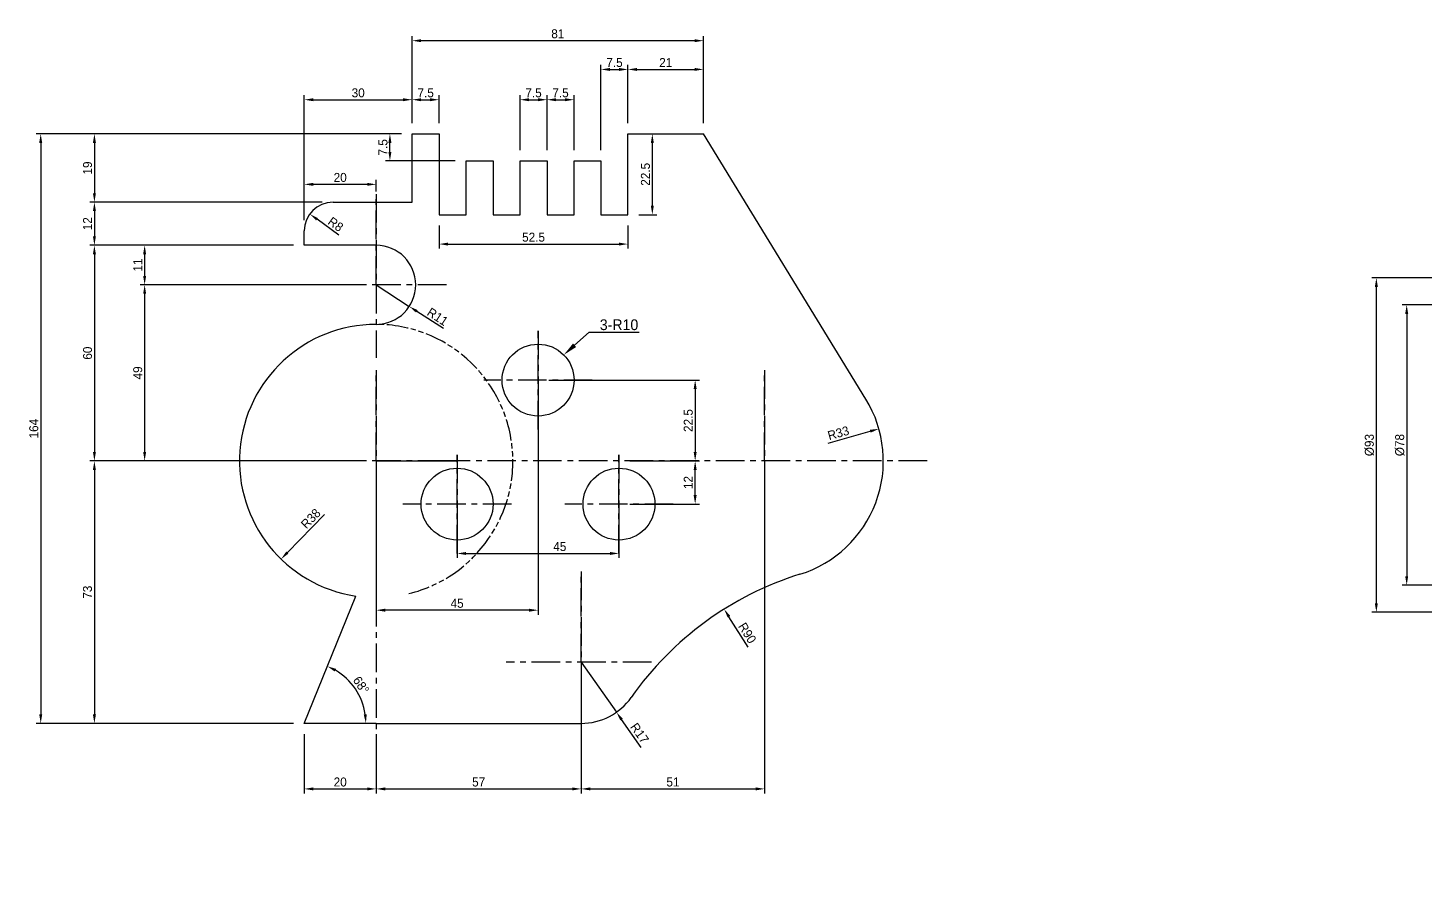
# Model space of a CAD drawing. Header units: millimetres. Extents: x 106 to 2619, y 244 to 1783.
# Drawn here: x 555.3 to 943.7, y 295.3 to 533.2 of the extents above; entities that cross this region are included whole.
import ezdxf
from ezdxf import colors
from ezdxf.entities.mleader import LeaderData, LeaderLine
from ezdxf.math import Vec2, Vec3

# ---------------------------------------------------------------- set-up
doc = ezdxf.new("R2010")
doc.units = ezdxf.units.MM
doc.header["$LTSCALE"] = 0.5
doc.linetypes.add('ACAD_ISO09W100', pattern=[45, 24, -3, 6, -3, 6, -3])
doc.linetypes.add('CENTER', pattern=[50.8, 31.75, -6.35, 6.35, -6.35])
doc.styles.get("Standard").update_dxf_attribs({"font": ''})
doc.styles.get('Standard').set_extended_font_data('Gulim')
doc.dimstyles.new('ISO-25', dxfattribs={"dimtxt": 2.5, "dimasz": 2.5, "dimexe": 1.25, "dimexo": 3, "dimtad": 1, "dimdsep": 46, "dimtxsty": 'Standard', "dimcen": 2.5, "dimclrd": 1, "dimclre": 1, "dimclrt": 5, "dimadec": 0, "dimazin": 0, "dimtfac": 1, "dimtmove": 0, "dimatfit": 3, "dimfxl": 1, "dimtfillclr": 1, "dimarcsym": 0})

# ---------------------------------------------------------------- blocks, each defined once
blk = doc.blocks.new('*D90')
at = {"color": 1, "lineweight": -2, "transparency": 16777216}
for p, q in [((662.13, 506.68), (662.13, 514.43)), ((664.63, 513.18), (667.13, 513.18)), ((669.63, 506.68), (669.63, 514.43))]:
    blk.add_line(p, q, dxfattribs=at)
at = {"color": 1, "transparency": 16777216}
for points in [[(664.63, 513.59), (664.63, 512.76), (662.13, 513.18)], [(667.13, 513.59), (667.13, 512.76), (669.63, 513.18)]]:
    blk.add_solid(points, dxfattribs=at)
at = {"layer": 'Defpoints', "color": 0, "transparency": 16777216}
for p in [(669.63, 513.18), (662.13, 503.68), (669.63, 503.68)]:
    blk.add_point(p, dxfattribs=at)
at = {"color": 5, "transparency": 16777216, "insert": (665.88, 515.08), "char_height": 2.5, "attachment_point": 5}
blk.add_mtext('7.5', dxfattribs=at)
blk = doc.blocks.new('*D91')
at = {"color": 1, "lineweight": -2, "transparency": 16777216}
for p, q in [((692.13, 499.18), (692.13, 514.43)), ((694.63, 513.18), (697.13, 513.18)), ((699.63, 499.18), (699.63, 514.43))]:
    blk.add_line(p, q, dxfattribs=at)
at = {"color": 1, "transparency": 16777216}
for points in [[(694.63, 513.59), (694.63, 512.76), (692.13, 513.18)], [(697.13, 513.59), (697.13, 512.76), (699.63, 513.18)]]:
    blk.add_solid(points, dxfattribs=at)
at = {"layer": 'Defpoints', "color": 0, "transparency": 16777216}
for p in [(699.63, 513.18), (692.13, 496.18), (699.63, 496.18)]:
    blk.add_point(p, dxfattribs=at)
at = {"color": 5, "transparency": 16777216, "insert": (695.88, 515.08), "char_height": 2.5, "attachment_point": 5}
blk.add_mtext('7.5', dxfattribs=at)
blk = doc.blocks.new('*D92')
at = {"color": 1, "lineweight": -2, "transparency": 16777216}
for p, q in [((699.63, 499.18), (699.63, 514.43)), ((702.13, 513.18), (704.63, 513.18)), ((707.13, 499.18), (707.13, 514.43))]:
    blk.add_line(p, q, dxfattribs=at)
at = {"color": 1, "transparency": 16777216}
for points in [[(702.13, 513.59), (702.13, 512.76), (699.63, 513.18)], [(704.63, 513.59), (704.63, 512.76), (707.13, 513.18)]]:
    blk.add_solid(points, dxfattribs=at)
at = {"layer": 'Defpoints', "color": 0, "transparency": 16777216}
for p in [(707.13, 513.18), (699.63, 496.18), (707.13, 496.18)]:
    blk.add_point(p, dxfattribs=at)
at = {"color": 5, "transparency": 16777216, "insert": (703.38, 515.08), "char_height": 2.5, "attachment_point": 5}
blk.add_mtext('7.5', dxfattribs=at)
blk = doc.blocks.new('*D93')
at = {"color": 1, "lineweight": -2, "transparency": 16777216}
for p, q in [((714.63, 499.18), (714.63, 522.85)), ((717.13, 521.6), (719.63, 521.6)), ((722.13, 506.68), (722.13, 522.85))]:
    blk.add_line(p, q, dxfattribs=at)
at = {"color": 1, "transparency": 16777216}
for points in [[(717.13, 522.02), (717.13, 521.19), (714.63, 521.6)], [(719.63, 522.02), (719.63, 521.19), (722.13, 521.6)]]:
    blk.add_solid(points, dxfattribs=at)
at = {"layer": 'Defpoints', "color": 0, "transparency": 16777216}
for p in [(722.13, 521.6), (722.13, 503.68), (714.63, 496.18)]:
    blk.add_point(p, dxfattribs=at)
at = {"color": 5, "transparency": 16777216, "insert": (718.38, 523.51), "char_height": 2.5, "attachment_point": 5}
blk.add_mtext('7.5', dxfattribs=at)
blk = doc.blocks.new('*D94')
at = {"color": 1, "lineweight": -2, "transparency": 16777216}
for p, q in [((722.13, 506.68), (722.13, 522.85)), ((724.63, 521.6), (740.63, 521.6)), ((743.13, 506.68), (743.13, 522.85))]:
    blk.add_line(p, q, dxfattribs=at)
at = {"color": 1, "transparency": 16777216}
for points in [[(724.63, 522.02), (724.63, 521.19), (722.13, 521.6)], [(740.63, 522.02), (740.63, 521.19), (743.13, 521.6)]]:
    blk.add_solid(points, dxfattribs=at)
at = {"layer": 'Defpoints', "color": 0, "transparency": 16777216}
for p in [(743.13, 521.6), (722.13, 503.68), (743.13, 503.68)]:
    blk.add_point(p, dxfattribs=at)
at = {"color": 5, "transparency": 16777216, "insert": (732.63, 523.51), "char_height": 2.5, "attachment_point": 5}
blk.add_mtext('21', dxfattribs=at)
blk = doc.blocks.new('*D95')
at = {"color": 1, "lineweight": -2, "transparency": 16777216}
for p, q in [((662.13, 506.68), (662.13, 530.85)), ((740.63, 529.6), (664.63, 529.6)), ((743.13, 506.68), (743.13, 530.85))]:
    blk.add_line(p, q, dxfattribs=at)
at = {"color": 1, "transparency": 16777216}
for points in [[(664.63, 530.02), (664.63, 529.18), (662.13, 529.6)], [(740.63, 530.02), (740.63, 529.18), (743.13, 529.6)]]:
    blk.add_solid(points, dxfattribs=at)
at = {"layer": 'Defpoints', "color": 0, "transparency": 16777216}
for p in [(662.13, 529.6), (662.13, 503.68), (743.13, 503.68)]:
    blk.add_point(p, dxfattribs=at)
at = {"color": 5, "transparency": 16777216, "insert": (702.63, 531.51), "char_height": 2.5, "attachment_point": 5}
blk.add_mtext('81', dxfattribs=at)
blk = doc.blocks.new('*D96')
at = {"color": 1, "lineweight": -2, "transparency": 16777216}
for p, q in [((725.13, 503.68), (730.15, 503.68)), ((728.9, 501.18), (728.9, 483.68)), ((725.13, 481.18), (730.15, 481.18))]:
    blk.add_line(p, q, dxfattribs=at)
at = {"color": 1, "transparency": 16777216}
for points in [[(728.49, 501.18), (729.32, 501.18), (728.9, 503.68)], [(728.49, 483.68), (729.32, 483.68), (728.9, 481.18)]]:
    blk.add_solid(points, dxfattribs=at)
at = {"layer": 'Defpoints', "color": 0, "transparency": 16777216}
for p in [(722.13, 503.68), (722.13, 481.18), (728.9, 481.18)]:
    blk.add_point(p, dxfattribs=at)
at = {"color": 5, "transparency": 16777216, "insert": (727, 492.43), "char_height": 2.5, "attachment_point": 5, "rotation": 90}
blk.add_mtext('22.5', dxfattribs=at)
blk = doc.blocks.new('*D97')
at = {"color": 1, "lineweight": -2, "transparency": 16777216}
for p, q in [((669.63, 478.18), (669.63, 471.77)), ((722.13, 478.18), (722.13, 471.77)), ((672.13, 473.02), (719.63, 473.02))]:
    blk.add_line(p, q, dxfattribs=at)
at = {"color": 1, "transparency": 16777216}
for points in [[(672.13, 473.43), (672.13, 472.6), (669.63, 473.02)], [(719.63, 473.43), (719.63, 472.6), (722.13, 473.02)]]:
    blk.add_solid(points, dxfattribs=at)
at = {"layer": 'Defpoints', "color": 0, "transparency": 16777216}
for p in [(669.63, 481.18), (722.13, 481.18), (722.13, 473.02)]:
    blk.add_point(p, dxfattribs=at)
at = {"color": 5, "transparency": 16777216, "insert": (695.88, 474.92), "char_height": 2.5, "attachment_point": 5}
blk.add_mtext('52.5', dxfattribs=at)
blk = doc.blocks.new('*D98')
at = {"color": 1, "lineweight": -2, "transparency": 16777216}
for p, q in [((632.13, 479.68), (632.13, 490.88)), ((649.63, 489.63), (634.63, 489.63)), ((652.13, 487.68), (652.13, 490.88))]:
    blk.add_line(p, q, dxfattribs=at)
at = {"color": 1, "transparency": 16777216}
for points in [[(634.63, 490.05), (634.63, 489.21), (632.13, 489.63)], [(649.63, 490.05), (649.63, 489.21), (652.13, 489.63)]]:
    blk.add_solid(points, dxfattribs=at)
at = {"layer": 'Defpoints', "color": 0, "transparency": 16777216}
for p in [(632.13, 489.63), (652.13, 484.68), (632.13, 476.68)]:
    blk.add_point(p, dxfattribs=at)
at = {"color": 5, "transparency": 16777216, "insert": (642.13, 491.54), "char_height": 2.5, "attachment_point": 5}
blk.add_mtext('20', dxfattribs=at)
blk = doc.blocks.new('*D99')
at = {"color": 1, "lineweight": -2, "transparency": 16777216}
for p, q in [((659.13, 503.68), (654.7, 503.68)), ((655.95, 498.68), (655.95, 501.18)), ((674.13, 496.18), (654.7, 496.18))]:
    blk.add_line(p, q, dxfattribs=at)
at = {"color": 1, "transparency": 16777216}
for points in [[(655.53, 501.18), (656.36, 501.18), (655.95, 503.68)], [(655.53, 498.68), (656.36, 498.68), (655.95, 496.18)]]:
    blk.add_solid(points, dxfattribs=at)
at = {"layer": 'Defpoints', "color": 0, "transparency": 16777216}
for p in [(655.95, 503.68), (662.13, 503.68), (677.13, 496.18)]:
    blk.add_point(p, dxfattribs=at)
at = {"color": 5, "transparency": 16777216, "insert": (654.04, 499.93), "char_height": 2.5, "attachment_point": 5, "rotation": 90}
blk.add_mtext('7.5', dxfattribs=at)
blk = doc.blocks.new('*D100')
at = {"color": 1, "lineweight": -2, "transparency": 16777216}
for p, q in [((632.13, 479.68), (632.13, 514.43)), ((634.63, 513.18), (659.63, 513.18)), ((662.13, 506.68), (662.13, 514.43))]:
    blk.add_line(p, q, dxfattribs=at)
at = {"color": 1, "transparency": 16777216}
for points in [[(634.63, 513.59), (634.63, 512.76), (632.13, 513.18)], [(659.63, 513.59), (659.63, 512.76), (662.13, 513.18)]]:
    blk.add_solid(points, dxfattribs=at)
at = {"layer": 'Defpoints', "color": 0, "transparency": 16777216}
for p in [(662.13, 513.18), (662.13, 503.68), (632.13, 476.68)]:
    blk.add_point(p, dxfattribs=at)
at = {"color": 5, "transparency": 16777216, "insert": (647.13, 515.08), "char_height": 2.5, "attachment_point": 5}
blk.add_mtext('30', dxfattribs=at)
blk = doc.blocks.new('*D101')
at = {"color": 1, "lineweight": -2, "transparency": 16777216}
for p, q in [((659.13, 503.68), (572.54, 503.68)), ((573.79, 501.18), (573.79, 487.18)), ((637.13, 484.68), (572.54, 484.68))]:
    blk.add_line(p, q, dxfattribs=at)
at = {"color": 1, "transparency": 16777216}
for points in [[(573.38, 501.18), (574.21, 501.18), (573.79, 503.68)], [(573.38, 487.18), (574.21, 487.18), (573.79, 484.68)]]:
    blk.add_solid(points, dxfattribs=at)
at = {"layer": 'Defpoints', "color": 0, "transparency": 16777216}
for p in [(662.13, 503.68), (573.79, 484.68), (640.13, 484.68)]:
    blk.add_point(p, dxfattribs=at)
at = {"color": 5, "transparency": 16777216, "insert": (571.88, 494.18), "char_height": 2.5, "attachment_point": 5, "rotation": 90}
blk.add_mtext('19', dxfattribs=at)
blk = doc.blocks.new('*D102')
at = {"color": 1, "lineweight": -2, "transparency": 16777216}
for p, q in [((637.13, 484.68), (572.54, 484.68)), ((573.79, 482.18), (573.79, 475.18)), ((629.13, 472.68), (572.54, 472.68))]:
    blk.add_line(p, q, dxfattribs=at)
at = {"color": 1, "transparency": 16777216}
for points in [[(573.38, 482.18), (574.21, 482.18), (573.79, 484.68)], [(573.38, 475.18), (574.21, 475.18), (573.79, 472.68)]]:
    blk.add_solid(points, dxfattribs=at)
at = {"layer": 'Defpoints', "color": 0, "transparency": 16777216}
for p in [(640.13, 484.68), (573.79, 472.68), (632.13, 472.68)]:
    blk.add_point(p, dxfattribs=at)
at = {"color": 5, "transparency": 16777216, "insert": (571.88, 478.68), "char_height": 2.5, "attachment_point": 5, "rotation": 90}
blk.add_mtext('12', dxfattribs=at)
blk = doc.blocks.new('*D103')
at = {"color": 1, "lineweight": -2, "transparency": 16777216}
for p, q in [((629.13, 472.68), (586.51, 472.68)), ((587.76, 470.18), (587.76, 464.18)), ((649.13, 461.68), (586.51, 461.68))]:
    blk.add_line(p, q, dxfattribs=at)
at = {"color": 1, "transparency": 16777216}
for points in [[(587.34, 470.18), (588.17, 470.18), (587.76, 472.68)], [(587.34, 464.18), (588.17, 464.18), (587.76, 461.68)]]:
    blk.add_solid(points, dxfattribs=at)
at = {"layer": 'Defpoints', "color": 0, "transparency": 16777216}
for p in [(632.13, 472.68), (587.76, 461.68), (652.13, 461.68)]:
    blk.add_point(p, dxfattribs=at)
at = {"color": 5, "transparency": 16777216, "insert": (585.85, 467.18), "char_height": 2.5, "attachment_point": 5, "rotation": 90}
blk.add_mtext('11', dxfattribs=at)
blk = doc.blocks.new('*D104')
at = {"color": 1, "lineweight": -2, "transparency": 16777216}
for p, q in [((649.13, 461.68), (586.51, 461.68)), ((587.76, 459.18), (587.76, 415.18)), ((649.13, 412.68), (586.51, 412.68))]:
    blk.add_line(p, q, dxfattribs=at)
at = {"color": 1, "transparency": 16777216}
for points in [[(587.34, 459.18), (588.17, 459.18), (587.76, 461.68)], [(587.34, 415.18), (588.17, 415.18), (587.76, 412.68)]]:
    blk.add_solid(points, dxfattribs=at)
at = {"layer": 'Defpoints', "color": 0, "transparency": 16777216}
for p in [(652.13, 461.68), (587.76, 412.68), (652.13, 412.68)]:
    blk.add_point(p, dxfattribs=at)
at = {"color": 5, "transparency": 16777216, "insert": (585.85, 437.18), "char_height": 2.5, "attachment_point": 5, "rotation": 90}
blk.add_mtext('49', dxfattribs=at)
blk = doc.blocks.new('*D105')
at = {"color": 1, "lineweight": -2, "transparency": 16777216}
for p, q in [((629.13, 472.68), (572.54, 472.68)), ((573.79, 470.18), (573.79, 415.18)), ((649.13, 412.68), (572.54, 412.68))]:
    blk.add_line(p, q, dxfattribs=at)
at = {"color": 1, "transparency": 16777216}
for points in [[(573.38, 470.18), (574.21, 470.18), (573.79, 472.68)], [(573.38, 415.18), (574.21, 415.18), (573.79, 412.68)]]:
    blk.add_solid(points, dxfattribs=at)
at = {"layer": 'Defpoints', "color": 0, "transparency": 16777216}
for p in [(632.13, 472.68), (573.79, 412.68), (652.13, 412.68)]:
    blk.add_point(p, dxfattribs=at)
at = {"color": 5, "transparency": 16777216, "insert": (571.89, 442.68), "char_height": 2.5, "attachment_point": 5, "rotation": 90}
blk.add_mtext('60', dxfattribs=at)
blk = doc.blocks.new('*D106')
at = {"color": 1, "lineweight": -2, "transparency": 16777216}
for p, q in [((649.13, 412.68), (572.54, 412.68)), ((573.79, 410.18), (573.79, 342.18)), ((629.13, 339.68), (572.54, 339.68))]:
    blk.add_line(p, q, dxfattribs=at)
at = {"color": 1, "transparency": 16777216}
for points in [[(573.38, 410.18), (574.21, 410.18), (573.79, 412.68)], [(573.38, 342.18), (574.21, 342.18), (573.79, 339.68)]]:
    blk.add_solid(points, dxfattribs=at)
at = {"layer": 'Defpoints', "color": 0, "transparency": 16777216}
for p in [(652.13, 412.68), (573.79, 339.68), (632.13, 339.68)]:
    blk.add_point(p, dxfattribs=at)
at = {"color": 5, "transparency": 16777216, "insert": (571.88, 376.18), "char_height": 2.5, "attachment_point": 5, "rotation": 90}
blk.add_mtext('73', dxfattribs=at)
blk = doc.blocks.new('*D107')
at = {"color": 1, "lineweight": -2, "transparency": 16777216}
for p, q in [((659.13, 503.68), (557.61, 503.68)), ((558.86, 501.18), (558.86, 342.18)), ((629.13, 339.68), (557.61, 339.68))]:
    blk.add_line(p, q, dxfattribs=at)
at = {"color": 1, "transparency": 16777216}
for points in [[(558.45, 501.18), (559.28, 501.18), (558.86, 503.68)], [(558.45, 342.18), (559.28, 342.18), (558.86, 339.68)]]:
    blk.add_solid(points, dxfattribs=at)
at = {"layer": 'Defpoints', "color": 0, "transparency": 16777216}
for p in [(662.13, 503.68), (558.86, 339.68), (632.13, 339.68)]:
    blk.add_point(p, dxfattribs=at)
at = {"color": 5, "transparency": 16777216, "insert": (556.95, 421.68), "char_height": 2.5, "attachment_point": 5, "rotation": 90}
blk.add_mtext('164', dxfattribs=at)
blk = doc.blocks.new('*D108')
at = {"color": 1, "lineweight": -2, "transparency": 16777216}
for p, q in [((632.13, 336.68), (632.13, 320.2)), ((652.13, 336.68), (652.13, 320.2)), ((634.63, 321.45), (649.63, 321.45))]:
    blk.add_line(p, q, dxfattribs=at)
at = {"color": 1, "transparency": 16777216}
for points in [[(634.63, 321.87), (634.63, 321.04), (632.13, 321.45)], [(649.63, 321.87), (649.63, 321.04), (652.13, 321.45)]]:
    blk.add_solid(points, dxfattribs=at)
at = {"layer": 'Defpoints', "color": 0, "transparency": 16777216}
for p in [(632.13, 339.68), (652.13, 339.68), (652.13, 321.45)]:
    blk.add_point(p, dxfattribs=at)
at = {"color": 5, "transparency": 16777216, "insert": (642.13, 323.36), "char_height": 2.5, "attachment_point": 5}
blk.add_mtext('20', dxfattribs=at)
blk = doc.blocks.new('*D109')
at = {"color": 1, "lineweight": -2, "transparency": 16777216}
for p, q in [((652.13, 336.68), (652.13, 320.2)), ((709.13, 336.68), (709.13, 320.2)), ((654.63, 321.45), (706.63, 321.45))]:
    blk.add_line(p, q, dxfattribs=at)
at = {"color": 1, "transparency": 16777216}
for points in [[(654.63, 321.87), (654.63, 321.04), (652.13, 321.45)], [(706.63, 321.87), (706.63, 321.04), (709.13, 321.45)]]:
    blk.add_solid(points, dxfattribs=at)
at = {"layer": 'Defpoints', "color": 0, "transparency": 16777216}
for p in [(652.13, 339.68), (709.13, 339.68), (709.13, 321.45)]:
    blk.add_point(p, dxfattribs=at)
at = {"color": 5, "transparency": 16777216, "insert": (680.63, 323.36), "char_height": 2.5, "attachment_point": 5}
blk.add_mtext('57', dxfattribs=at)
blk = doc.blocks.new('*D110')
at = {"color": 1, "lineweight": -2, "transparency": 16777216}
for p, q in [((760.13, 409.68), (760.13, 320.2)), ((709.13, 353.68), (709.13, 320.2)), ((711.63, 321.45), (757.63, 321.45))]:
    blk.add_line(p, q, dxfattribs=at)
at = {"color": 1, "transparency": 16777216}
for points in [[(711.63, 321.87), (711.63, 321.04), (709.13, 321.45)], [(757.63, 321.87), (757.63, 321.04), (760.13, 321.45)]]:
    blk.add_solid(points, dxfattribs=at)
at = {"layer": 'Defpoints', "color": 0, "transparency": 16777216}
for p in [(760.13, 412.68), (709.13, 356.68), (760.13, 321.45)]:
    blk.add_point(p, dxfattribs=at)
at = {"color": 5, "transparency": 16777216, "insert": (734.63, 323.36), "char_height": 2.5, "attachment_point": 5}
blk.add_mtext('51', dxfattribs=at)
blk = doc.blocks.new('*D111')
at = {"color": 1, "lineweight": -2, "transparency": 16777216}
for p, q in [((722.63, 412.68), (742.06, 412.68)), ((740.81, 403.18), (740.81, 410.18)), ((722.63, 400.68), (742.06, 400.68))]:
    blk.add_line(p, q, dxfattribs=at)
at = {"color": 1, "transparency": 16777216}
for points in [[(740.39, 410.18), (741.23, 410.18), (740.81, 412.68)], [(740.39, 403.18), (741.23, 403.18), (740.81, 400.68)]]:
    blk.add_solid(points, dxfattribs=at)
at = {"layer": 'Defpoints', "color": 0, "transparency": 16777216}
for p in [(719.63, 412.68), (740.81, 412.68), (719.63, 400.68)]:
    blk.add_point(p, dxfattribs=at)
at = {"color": 5, "transparency": 16777216, "insert": (738.9, 406.68), "char_height": 2.5, "attachment_point": 5, "rotation": 90}
blk.add_mtext('12', dxfattribs=at)
blk = doc.blocks.new('*D112')
at = {"color": 1, "lineweight": -2, "transparency": 16777216}
for p, q in [((700.13, 435.18), (742.06, 435.18)), ((740.81, 432.68), (740.81, 415.18)), ((722.63, 412.68), (742.06, 412.68))]:
    blk.add_line(p, q, dxfattribs=at)
at = {"color": 1, "transparency": 16777216}
for points in [[(740.39, 432.68), (741.23, 432.68), (740.81, 435.18)], [(740.39, 415.18), (741.23, 415.18), (740.81, 412.68)]]:
    blk.add_solid(points, dxfattribs=at)
at = {"layer": 'Defpoints', "color": 0, "transparency": 16777216}
for p in [(697.13, 435.18), (719.63, 412.68), (740.81, 412.68)]:
    blk.add_point(p, dxfattribs=at)
at = {"color": 5, "transparency": 16777216, "insert": (738.9, 423.93), "char_height": 2.5, "attachment_point": 5, "rotation": 90}
blk.add_mtext('22.5', dxfattribs=at)
blk = doc.blocks.new('*D113')
at = {"color": 1, "lineweight": -2, "transparency": 16777216}
for p, q in [((674.63, 397.68), (674.63, 385.7)), ((719.63, 397.68), (719.63, 385.7)), ((677.13, 386.95), (717.13, 386.95))]:
    blk.add_line(p, q, dxfattribs=at)
at = {"color": 1, "transparency": 16777216}
for points in [[(677.13, 387.37), (677.13, 386.54), (674.63, 386.95)], [(717.13, 387.37), (717.13, 386.54), (719.63, 386.95)]]:
    blk.add_solid(points, dxfattribs=at)
at = {"layer": 'Defpoints', "color": 0, "transparency": 16777216}
for p in [(674.63, 400.68), (719.63, 400.68), (719.63, 386.95)]:
    blk.add_point(p, dxfattribs=at)
at = {"color": 5, "transparency": 16777216, "insert": (703.18, 388.86), "char_height": 2.5, "attachment_point": 5}
blk.add_mtext('45', dxfattribs=at)
blk = doc.blocks.new('*D114')
at = {"color": 1, "lineweight": -2, "transparency": 16777216}
for p, q in [((697.13, 432.18), (697.13, 369.92)), ((652.13, 409.68), (652.13, 369.92)), ((694.63, 371.17), (654.63, 371.17))]:
    blk.add_line(p, q, dxfattribs=at)
at = {"color": 1, "transparency": 16777216}
for points in [[(654.63, 371.58), (654.63, 370.75), (652.13, 371.17)], [(694.63, 371.58), (694.63, 370.75), (697.13, 371.17)]]:
    blk.add_solid(points, dxfattribs=at)
at = {"layer": 'Defpoints', "color": 0, "transparency": 16777216}
for p in [(697.13, 435.18), (652.13, 412.68), (652.13, 371.17)]:
    blk.add_point(p, dxfattribs=at)
at = {"color": 5, "transparency": 16777216, "insert": (674.63, 373.07), "char_height": 2.5, "attachment_point": 5}
blk.add_mtext('45', dxfattribs=at)
blk = doc.blocks.new('*D115')
at = {"color": 1, "lineweight": -2, "transparency": 16777216}
blk.add_arc((632.13, 339.68), 17.14, 8.3641, 59.6359, dxfattribs=at)
at = {"color": 1, "transparency": 16777216}
for points in [[(640.61, 354.1), (640.98, 354.84), (638.55, 355.57)], [(649.5, 342.2), (648.67, 342.14), (649.27, 339.68)]]:
    blk.add_solid(points, dxfattribs=at)
at = {"layer": 'Defpoints', "color": 0, "transparency": 16777216}
for p in [(646.44, 375.11), (647.95, 346.29), (632.13, 339.68), (632.13, 339.68), (652.13, 339.68)]:
    blk.add_point(p, dxfattribs=at)
at = {"color": 5, "transparency": 16777216, "insert": (647.92, 350.33), "char_height": 2.5, "attachment_point": 5, "rotation": 304}
blk.add_mtext('68°', dxfattribs=at)
blk = doc.blocks.new('*D116')
at = {"color": 1, "lineweight": -2, "transparency": 16777216}
blk.add_line((637.73, 397.82), (627.43, 387.19), dxfattribs=at)
at = {"color": 1, "transparency": 16777216}
blk.add_solid([(627.13, 387.48), (627.72, 386.9), (625.69, 385.39)], dxfattribs=at)
at = {"layer": 'Defpoints', "color": 0, "transparency": 16777216}
for p in [(652.13, 412.68), (625.69, 385.39)]:
    blk.add_point(p, dxfattribs=at)
at = {"color": 5, "transparency": 16777216, "insert": (633.94, 396.65), "char_height": 2.5, "attachment_point": 5, "rotation": 45.9027}
blk.add_mtext('R38', dxfattribs=at)
blk = doc.blocks.new('*D117')
at = {"color": 1, "lineweight": -2, "transparency": 16777216}
for p, q in [((652.13, 461.68), (661.34, 455.67)), ((670.8, 449.49), (663.43, 454.3))]:
    blk.add_line(p, q, dxfattribs=at)
at = {"color": 1, "transparency": 16777216}
blk.add_solid([(663.66, 454.65), (663.21, 453.95), (661.34, 455.67)], dxfattribs=at)
at = {"layer": 'Defpoints', "color": 0, "transparency": 16777216}
for p in [(652.13, 461.68), (661.34, 455.67)]:
    blk.add_point(p, dxfattribs=at)
at = {"color": 5, "transparency": 16777216, "insert": (669.21, 452.81), "char_height": 2.5, "attachment_point": 5, "rotation": 326.8575}
blk.add_mtext('R11', dxfattribs=at)
blk = doc.blocks.new('*D118')
at = {"color": 1, "lineweight": -2, "transparency": 16777216}
blk.add_line((641.76, 475.49), (635.68, 479.92), dxfattribs=at)
at = {"color": 1, "transparency": 16777216}
blk.add_solid([(635.93, 480.26), (635.44, 479.58), (633.66, 481.39)], dxfattribs=at)
at = {"layer": 'Defpoints', "color": 0, "transparency": 16777216}
for p in [(633.66, 481.39), (640.13, 476.68)]:
    blk.add_point(p, dxfattribs=at)
at = {"color": 5, "transparency": 16777216, "insert": (640.86, 478.51), "char_height": 2.5, "attachment_point": 5, "rotation": 323.927}
blk.add_mtext('R8', dxfattribs=at)
blk = doc.blocks.new('*D119')
at = {"color": 1, "lineweight": -2, "transparency": 16777216}
blk.add_line((777.83, 417.67), (789.49, 420.95), dxfattribs=at)
at = {"color": 1, "transparency": 16777216}
blk.add_solid([(789.37, 421.35), (789.6, 420.55), (791.89, 421.63)], dxfattribs=at)
at = {"layer": 'Defpoints', "color": 0, "transparency": 16777216}
for p in [(791.89, 421.63), (760.13, 412.68)]:
    blk.add_point(p, dxfattribs=at)
at = {"color": 5, "transparency": 16777216, "insert": (780.63, 420.44), "char_height": 2.5, "attachment_point": 5, "rotation": 15.7366}
blk.add_mtext('R33', dxfattribs=at)
blk = doc.blocks.new('*D120')
at = {"color": 1, "lineweight": -2, "transparency": 16777216}
blk.add_line((755.53, 360.88), (750.2, 369.35), dxfattribs=at)
at = {"color": 1, "transparency": 16777216}
blk.add_solid([(750.56, 369.57), (749.85, 369.13), (748.87, 371.47)], dxfattribs=at)
at = {"layer": 'Defpoints', "color": 0, "transparency": 16777216}
for p in [(748.87, 371.47), (796.74, 295.26)]:
    blk.add_point(p, dxfattribs=at)
at = {"color": 5, "transparency": 16777216, "insert": (755.31, 364.82), "char_height": 2.5, "attachment_point": 5, "rotation": 302.1316}
blk.add_mtext('R90', dxfattribs=at)
blk = doc.blocks.new('*D121')
at = {"color": 1, "lineweight": -2, "transparency": 16777216}
for p, q in [((709.13, 356.68), (718.92, 342.78)), ((725.81, 333), (720.36, 340.74))]:
    blk.add_line(p, q, dxfattribs=at)
at = {"color": 1, "transparency": 16777216}
blk.add_solid([(720.7, 340.98), (720.02, 340.5), (718.92, 342.78)], dxfattribs=at)
at = {"layer": 'Defpoints', "color": 0, "transparency": 16777216}
for p in [(709.13, 356.68), (718.92, 342.78)]:
    blk.add_point(p, dxfattribs=at)
at = {"color": 5, "transparency": 16777216, "insert": (725.37, 336.95), "char_height": 2.5, "attachment_point": 5, "rotation": 305.1702}
blk.add_mtext('R17', dxfattribs=at)
blk = doc.blocks.new('*D161')
at = {"color": 1, "lineweight": -2, "transparency": 16777216}
for p, q in [((961.94, 456.1), (937.38, 456.1)), ((938.63, 453.6), (938.63, 380.6)), ((961.94, 378.1), (937.38, 378.1))]:
    blk.add_line(p, q, dxfattribs=at)
at = {"color": 1, "transparency": 16777216}
for points in [[(938.21, 453.6), (939.04, 453.6), (938.63, 456.1)], [(938.21, 380.6), (939.04, 380.6), (938.63, 378.1)]]:
    blk.add_solid(points, dxfattribs=at)
at = {"layer": 'Defpoints', "color": 0, "transparency": 16777216}
for p in [(964.94, 456.1), (938.63, 378.1), (964.94, 378.1)]:
    blk.add_point(p, dxfattribs=at)
at = {"color": 5, "transparency": 16777216, "insert": (936.72, 417.1), "char_height": 2.5, "attachment_point": 5, "rotation": 90}
blk.add_mtext('%%c78', dxfattribs=at)
blk = doc.blocks.new('*D160')
at = {"color": 1, "lineweight": -2, "transparency": 16777216}
for p, q in [((1022.94, 463.6), (928.94, 463.6)), ((930.19, 373.1), (930.19, 461.1)), ((1022.94, 370.6), (928.94, 370.6))]:
    blk.add_line(p, q, dxfattribs=at)
at = {"color": 1, "transparency": 16777216}
for points in [[(929.77, 461.1), (930.61, 461.1), (930.19, 463.6)], [(929.77, 373.1), (930.61, 373.1), (930.19, 370.6)]]:
    blk.add_solid(points, dxfattribs=at)
at = {"layer": 'Defpoints', "color": 0, "transparency": 16777216}
for p in [(930.19, 463.6), (1025.94, 463.6), (1025.94, 370.6)]:
    blk.add_point(p, dxfattribs=at)
at = {"color": 5, "transparency": 16777216, "insert": (928.28, 417.1), "char_height": 2.5, "attachment_point": 5, "rotation": 90}
blk.add_mtext('%%c93', dxfattribs=at)

msp = doc.modelspace()

# ---------------------------------------------------------------- linework, layer by layer
for p, q in [((662.1291, 484.68), (662.1291, 503.68)), ((662.1291, 503.68), (669.6291, 503.68)), ((669.6291, 503.68), (669.6291, 481.18)), ((722.1291, 481.18), (722.1291, 503.68)), ((722.1291, 503.68), (743.1291, 503.68)), ((788.2767, 429.9054), (743.1291, 503.68)), ((677.1291, 481.18), (677.1291, 496.18)), ((677.1291, 496.18), (684.6291, 496.18)), ((684.6291, 496.18), (684.6291, 481.18)), ((692.1291, 481.18), (692.1291, 496.18)), ((692.1291, 496.18), (699.6291, 496.18)), ((699.6291, 496.18), (699.6291, 481.18)), ((707.1291, 481.18), (707.1291, 496.18)), ((707.1291, 496.18), (714.6291, 496.18)), ((714.6291, 496.18), (714.6291, 481.18)), ((640.1291, 484.68), (662.1291, 484.68)), ((669.6291, 481.18), (677.1291, 481.18)), ((684.6291, 481.18), (692.1291, 481.18)), ((699.6291, 481.18), (707.1291, 481.18)), ((714.6291, 481.18), (722.1291, 481.18)), ((632.1291, 472.68), (632.1291, 476.68)), ((652.1291, 472.68), (632.1291, 472.68)), ((652.1291, 412.68), (674.6291, 412.68)), ((632.1291, 339.68), (646.4429, 375.1079)), ((652.1291, 339.68), (632.1291, 339.68)), ((652.1291, 339.68), (709.1291, 339.68))]:
    msp.add_line(p, q)
at = {"color": 1, "linetype": 'CENTER', "ltscale": 0.5}
for p, q in [((652.1291, 461.68), (652.1291, 486.9323)), ((652.1291, 486.9323), (652.1291, 461.68)), ((671.6432, 461.68), (631.3012, 461.68)), ((652.1291, 461.68), (652.1291, 441.3346)), ((697.1291, 421.4528), (697.1291, 448.9072)), ((697.1291, 448.9072), (697.1291, 421.4528)), ((652.1291, 412.68), (652.1291, 437.9323)), ((652.1291, 437.9323), (652.1291, 412.68)), ((712.2146, 435.18), (682.0436, 435.18)), ((760.1291, 412.68), (760.1291, 437.9323)), ((760.1291, 437.9323), (760.1291, 412.68)), ((671.6432, 412.68), (572.5425, 412.68)), ((652.1291, 412.68), (652.1291, 321.4546)), ((805.2939, 412.68), (671.6432, 412.68)), ((674.6291, 386.9528), (674.6291, 414.4072)), ((674.6291, 414.4072), (674.6291, 386.9528)), ((719.6291, 386.9528), (719.6291, 414.4072)), ((719.6291, 414.4072), (719.6291, 386.9528)), ((760.1291, 412.68), (760.1291, 392.3346)), ((689.7146, 400.68), (659.5436, 400.68)), ((734.7146, 400.68), (704.5436, 400.68)), ((709.1291, 356.68), (709.1291, 381.9323)), ((709.1291, 381.9323), (709.1291, 356.68)), ((728.6432, 356.68), (688.3012, 356.68)), ((709.1291, 356.68), (709.1291, 321.218))]:
    msp.add_line(p, q, dxfattribs=at)
for centre in [(697.1291, 435.18), (674.6291, 400.68), (719.6291, 400.68)]:
    msp.add_circle(centre, 10)
for centre, radius, start, end in [((640.1291, 476.68), 8, 90, 180), ((652.1291, 461.68), 11, 270, 90), ((652.1291, 412.68), 38, 90, 261.394085), ((760.1291, 412.68), 33, 287.317533, 31.465227), ((796.7422, 295.2556), 90, 107.317533, 144.966196), ((709.1291, 356.68), 17, 270, 324.966196)]:
    msp.add_arc(centre, radius, start, end)
at = {"color": 1, "linetype": 'ACAD_ISO09W100', "ltscale": 0.5}
msp.add_arc((652.1291, 412.68), 38, 283.80151, 90, dxfattribs=at)

# ---------------------------------------------------------------- dimensions: what is measured, and where the dimension line sits
for base, p1, p2, picture, middle in [((662.1291, 529.6007), (743.1291, 503.68), (662.1291, 503.68), '*D95', (702.6291, 531.5106)), ((722.1291, 521.6045), (714.6291, 496.18), (722.1291, 503.68), '*D93', (718.3791, 523.5112)), ((743.1291, 521.6045), (722.1291, 503.68), (743.1291, 503.68), '*D94', (732.6291, 523.5145)), ((662.1291, 513.1772), (632.1291, 476.68), (662.1291, 503.68), '*D100', (647.1291, 515.0838)), ((669.6291, 513.1772), (662.1291, 503.68), (669.6291, 503.68), '*D90', (665.8791, 515.0838)), ((699.6291, 513.1772), (692.1291, 496.18), (699.6291, 496.18), '*D91', (695.8791, 515.0838)), ((707.1291, 513.1772), (699.6291, 496.18), (707.1291, 496.18), '*D92', (703.3791, 515.0838)), ((632.1291, 489.6312), (652.1291, 484.68), (632.1291, 476.68), '*D98', (642.1291, 491.5378)), ((722.1291, 473.0173), (669.6291, 481.18), (722.1291, 481.18), '*D97', (695.8791, 474.924)), ((652.1291, 371.1661), (697.1291, 435.18), (652.1291, 412.68), '*D114', (674.6291, 373.0744)), ((760.1291, 321.4546), (709.1291, 356.68), (760.1291, 412.68), '*D110', (734.6291, 323.3645)), ((652.1291, 321.4546), (632.1291, 339.68), (652.1291, 339.68), '*D108', (642.1291, 323.3612)), ((709.1291, 321.4546), (652.1291, 339.68), (709.1291, 339.68), '*D109', (680.6291, 323.3612))]:
    dim = msp.add_linear_dim(base=base, p1=p1, p2=p2, dimstyle='ISO-25')
    dim.commit()
    dim.dimension.update_dxf_attribs({"geometry": picture, "text_midpoint": middle})
for base, p1, p2, picture, middle in [((558.8647, 339.68), (662.1291, 503.68), (632.1291, 339.68), '*D107', (556.9547, 421.68)), ((573.7925, 484.68), (662.1291, 503.68), (640.1291, 484.68), '*D101', (571.8826, 494.18)), ((655.9478, 503.68), (677.1291, 496.18), (662.1291, 503.68), '*D99', (654.0412, 499.93)), ((728.9017, 481.18), (722.1291, 503.68), (722.1291, 481.18), '*D96', (726.995, 492.43)), ((573.7925, 472.68), (640.1291, 484.68), (632.1291, 472.68), '*D102', (571.8826, 478.68)), ((573.7925, 412.68), (632.1291, 472.68), (652.1291, 412.68), '*D105', (571.8859, 442.68)), ((587.7573, 461.68), (632.1291, 472.68), (652.1291, 461.68), '*D103', (585.8473, 467.18)), ((587.7573, 412.68), (652.1291, 461.68), (652.1291, 412.68), '*D104', (585.849, 437.18)), ((740.8088, 412.68), (697.1291, 435.18), (719.6291, 412.68), '*D112', (738.9021, 423.93)), ((573.7925, 339.68), (652.1291, 412.68), (632.1291, 339.68), '*D106', (571.8842, 376.18)), ((740.8088, 412.68), (719.6291, 400.68), (719.6291, 412.68), '*D111', (738.8988, 406.68))]:
    dim = msp.add_linear_dim(base=base, p1=p1, p2=p2, angle=90, dimstyle='ISO-25')
    dim.commit()
    dim.dimension.update_dxf_attribs({"geometry": picture, "text_midpoint": middle})
for center, mpoint, picture, middle in [((640.1291, 476.68), (633.663, 481.3906), '*D118', (639.7402, 476.9634)), ((760.1291, 412.68), (791.8922, 421.6301), '*D119', (781.1519, 418.6038)), ((652.1291, 412.68), (625.6857, 385.39), '*D116', (635.3113, 395.3238)), ((796.7422, 295.2556), (748.8743, 371.4703), '*D120', (753.6918, 363.8))]:
    dim = msp.add_radius_dim(center=center, mpoint=mpoint, dimstyle='ISO-25')
    dim.commit()
    dim.dimension.update_dxf_attribs({"geometry": picture, "text_midpoint": middle, "dimtype": 164})
for base, p1, p2, picture, middle in [((930.191, 463.5955), (1025.9414, 370.5955), (1025.9414, 463.5955), '*D160', (928.2843, 417.0955)), ((938.6258, 378.0955), (964.9414, 456.0955), (964.9414, 378.0955), '*D161', (936.7175, 417.0955))]:
    dim = msp.add_linear_dim(base=base, p1=p1, p2=p2, angle=90, dimstyle='ISO-25', override={"dimscale": 1, "dimpost": '%%c<>', "dimtix": 0, "dimtofl": 1, "dimtmove": 0, "dimatfit": 3})
    dim.commit()
    dim.dimension.update_dxf_attribs({"geometry": picture, "text_midpoint": middle})
for center, mpoint, picture, middle in [((652.1291, 461.68), (661.3396, 455.6661), '*D117', (669.206, 452.8127)), ((709.1291, 356.68), (718.9213, 342.7835), '*D121', (725.3701, 336.9503))]:
    dim = msp.add_radius_dim(center=center, mpoint=mpoint, dimstyle='ISO-25')
    dim.commit()
    dim.dimension.update_dxf_attribs({"geometry": picture, "text_midpoint": middle})
dim = msp.add_linear_dim(base=(719.6291, 386.9528), p1=(674.6291, 400.68), p2=(719.6291, 400.68), dimstyle='ISO-25')
dim.commit()
dim.dimension.update_dxf_attribs({"geometry": '*D113', "text_midpoint": (703.1756, 386.9528), "dimtype": 160})
dim = msp.add_angular_dim_2l(base=(647.946, 346.2855), line1=((632.1291, 339.68), (646.4429, 375.1079)), line2=((652.1291, 339.68), (632.1291, 339.68)), dimstyle='ISO-25')
dim.commit()
dim.dimension.update_dxf_attribs({"geometry": '*D115', "text_midpoint": (647.9201, 350.3312)})

# ---------------------------------------------------------------- leaders
ml = msp.add_multileader_mtext('Standard')
ml.set_content('\\L3-R10', color=5)
ml.set_leader_properties(color=1)
ml.build(insert=Vec2(0, 0))
ml.multileader.update_dxf_attribs({"text_left_attachment_type": 8, "text_right_attachment_type": 8})
ctx = ml.context
ctx.base_point, ctx.char_height, ctx.plane_origin = Vec3(712.3036, 448.4858), 3, Vec3(704.3117, 442.2137)
ctx.left_attachment, ctx.right_attachment = 8, 8
notes = []
notes.append((ctx, [(0, (1, 1, 0), (711.3376, 448.4858), (1, 0), 0.966, [(0, [(704.3117, 442.2137)], 0, [])])]))
ctx.mtext.insert, ctx.mtext.flow_direction = Vec3(714.3036, 452.0858), 5
for ctx, leaders in notes:
    for number, flags, end, landing, length, lines in leaders:
        leader = LeaderData()
        leader.index, (leader.has_last_leader_line, leader.has_dogleg_vector, leader.attachment_direction) = number, flags
        leader.last_leader_point, leader.dogleg_vector, leader.dogleg_length = Vec3(end), Vec3(landing), length
        for number, points, colour, breaks in lines:
            line = LeaderLine()
            line.index, line.vertices, line.color, line.breaks = number, Vec3.list(points), colors.encode_raw_color(colour), breaks
            leader.lines.append(line)
        ctx.leaders.append(leader)

doc.saveas('drawing.dxf')
